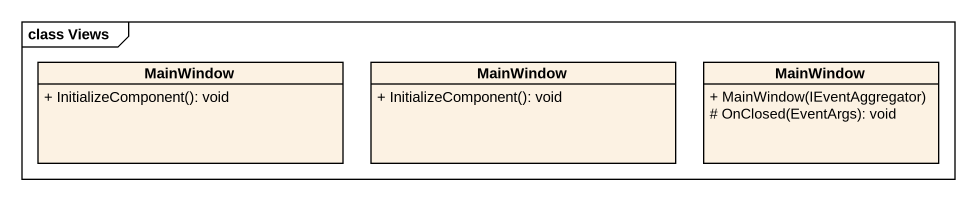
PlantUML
@startuml
mainframe class Views
hide circle
hide empty members
skinparam classAttributeIconSize 0
class MainWindow {
  + InitializeComponent(): void
}
class "MainWindow" as MainWindow_2 {
  + InitializeComponent(): void
}
class "MainWindow" as MainWindow_3 {
  + MainWindow(IEventAggregator)
  # OnClosed(EventArgs): void
}
@enduml
